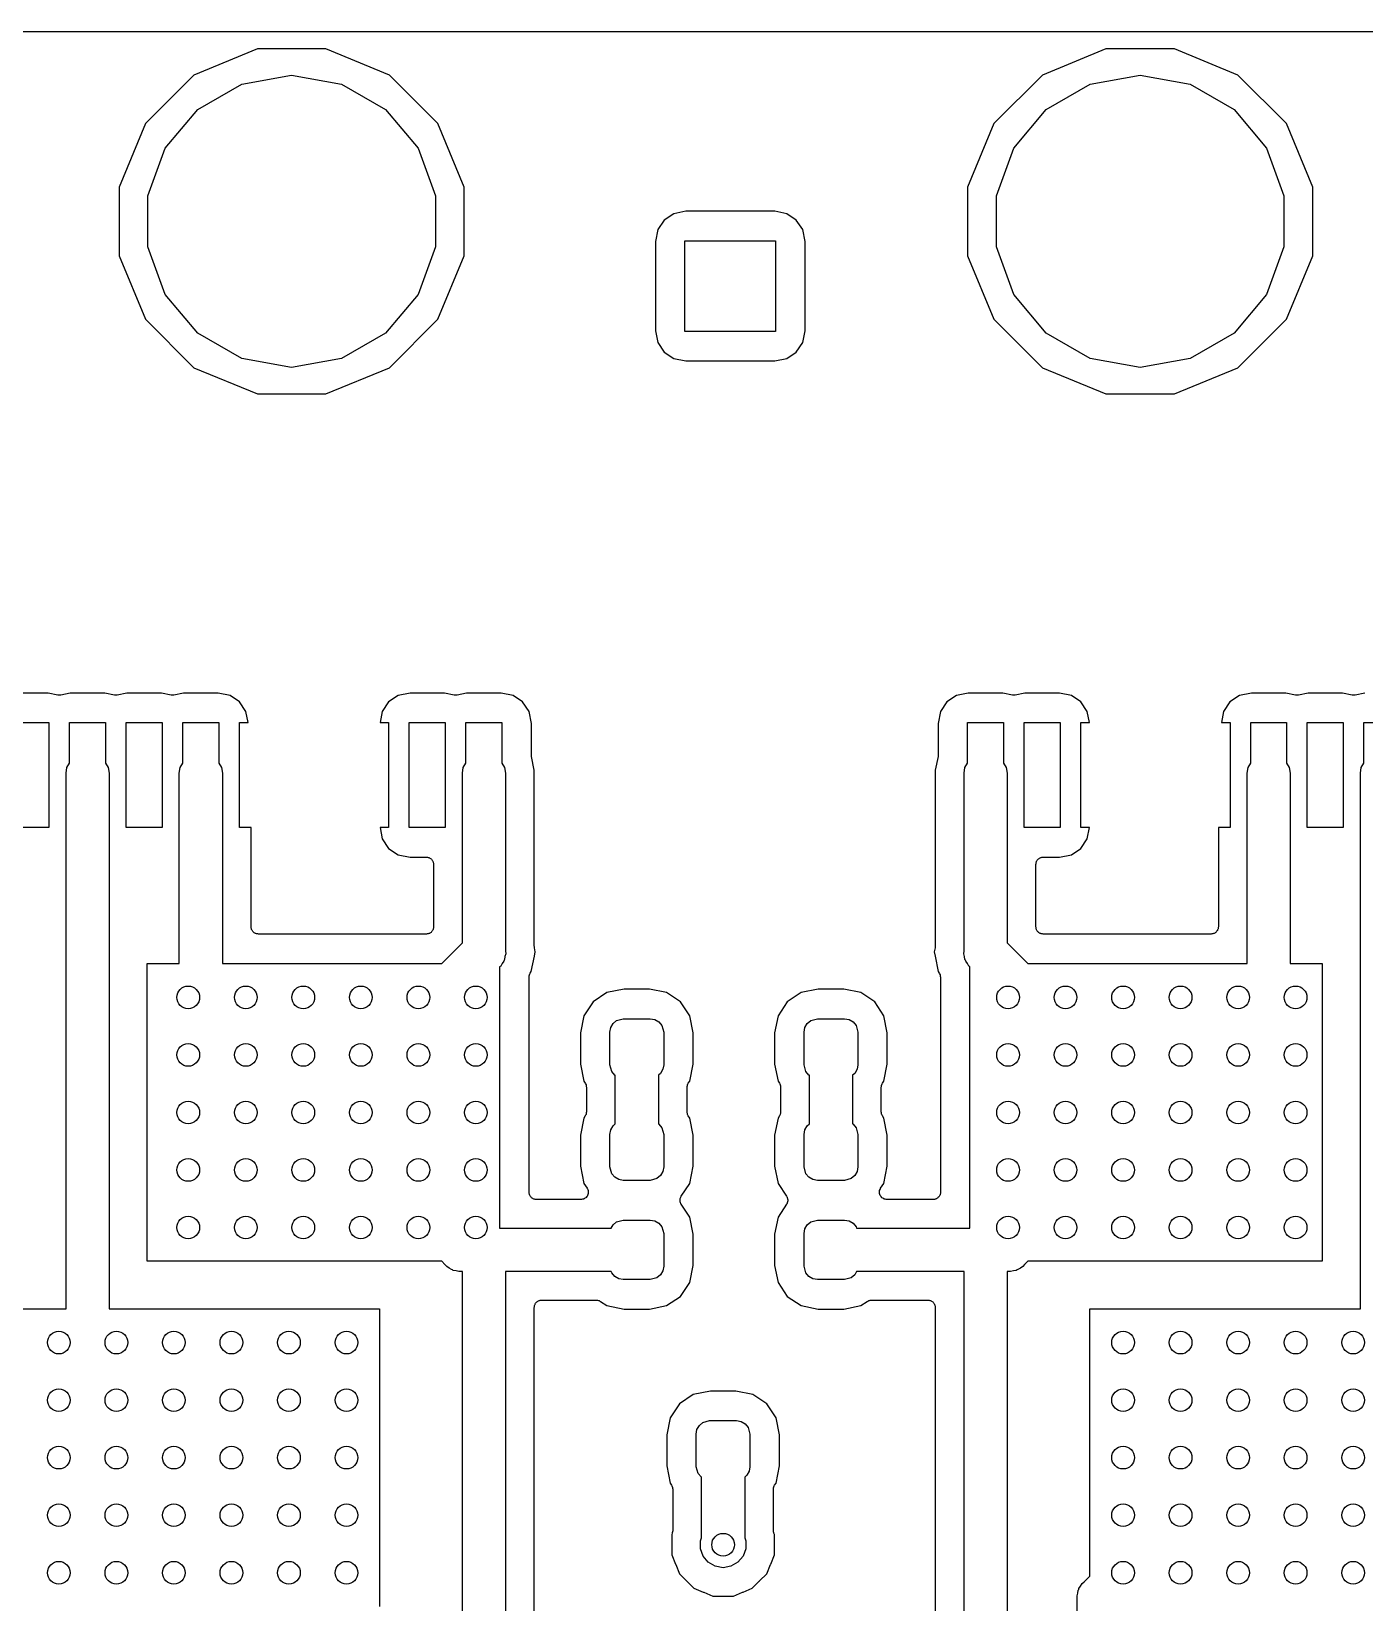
# Model space of a CAD drawing. Extents: x 40 to 164, y -163 to -60.
# Drawn here: x 127.74 to 151.28, y -87.26 to -59.51 of the extents above; entities that cross this region are included whole.
import ezdxf

# ---------------------------------------------------------------- set-up
doc = ezdxf.new("R2010")
doc.units = 0
doc.header["$MEASUREMENT"] = 0
doc.layers.add('BLACK', color=7, linetype='CONTINUOUS')

msp = doc.modelspace()

# ---------------------------------------------------------------- linework, layer by layer
at = {"layer": 'BLACK', "linetype": 'CONTINUOUS'}
for p, q in [((41.4283, -59.511), (161.747, -59.511)), ((131.728, -59.817), (130.607, -60.281)), ((132.94, -59.817), (131.728, -59.817)), ((134.061, -60.281), (132.94, -59.817)), ((146.714, -59.817), (145.593, -60.281)), ((147.926, -59.817), (146.714, -59.817)), ((149.047, -60.281), (147.926, -59.817)), ((130.607, -60.281), (129.75, -61.1384)), ((130.676, -60.8892), (131.452, -60.4414)), ((131.452, -60.4414), (132.334, -60.2858)), ((132.334, -60.2858), (133.216, -60.4414)), ((133.216, -60.4414), (133.992, -60.8892)), ((134.918, -61.1384), (134.061, -60.281)), ((145.593, -60.281), (144.736, -61.1384)), ((145.662, -60.8892), (146.438, -60.4414)), ((146.438, -60.4414), (147.32, -60.2858)), ((147.32, -60.2858), (148.202, -60.4414)), ((148.202, -60.4414), (148.978, -60.8892)), ((149.904, -61.1384), (149.047, -60.281)), ((130.1, -61.5754), (130.676, -60.8892)), ((133.992, -60.8892), (134.568, -61.5754)), ((145.086, -61.5754), (145.662, -60.8892)), ((148.978, -60.8892), (149.554, -61.5754)), ((129.75, -61.1384), (129.286, -62.2587)), ((135.382, -62.2587), (134.918, -61.1384)), ((144.736, -61.1384), (144.272, -62.2587)), ((150.368, -62.2587), (149.904, -61.1384)), ((129.794, -62.4171), (130.1, -61.5754)), ((134.568, -61.5754), (134.874, -62.4171)), ((144.78, -62.4171), (145.086, -61.5754)), ((149.554, -61.5754), (149.86, -62.4171)), ((129.286, -62.2587), (129.286, -63.4713)), ((129.794, -63.3129), (129.794, -62.4171)), ((134.874, -62.4171), (134.874, -63.3129)), ((135.382, -63.4713), (135.382, -62.2587)), ((144.272, -62.2587), (144.272, -63.4713)), ((144.78, -63.3129), (144.78, -62.4171)), ((149.86, -62.4171), (149.86, -63.3129)), ((150.368, -63.4713), (150.368, -62.2587)), ((139.294, -62.6876), (139.083, -62.7295)), ((140.868, -62.6876), (139.294, -62.6876)), ((141.079, -62.7295), (140.868, -62.6876)), ((138.915, -62.8418), (138.802, -63.0098)), ((139.083, -62.7295), (138.915, -62.8418)), ((141.247, -62.8418), (141.079, -62.7295)), ((141.36, -63.0098), (141.247, -62.8418)), ((138.802, -63.0098), (138.761, -63.2205)), ((138.761, -63.2205), (138.761, -64.7955)), ((139.281, -64.808), (139.281, -63.208)), ((139.281, -63.208), (140.881, -63.208)), ((140.881, -63.208), (140.881, -64.808)), ((141.401, -63.2205), (141.36, -63.0098)), ((141.401, -64.7955), (141.401, -63.2205)), ((129.286, -63.4713), (129.75, -64.5916)), ((130.1, -64.1546), (129.794, -63.3129)), ((134.874, -63.3129), (134.568, -64.1546)), ((134.918, -64.5916), (135.382, -63.4713)), ((144.272, -63.4713), (144.736, -64.5916)), ((145.086, -64.1546), (144.78, -63.3129)), ((149.86, -63.3129), (149.554, -64.1546)), ((149.904, -64.5916), (150.368, -63.4713)), ((130.676, -64.8408), (130.1, -64.1546)), ((134.568, -64.1546), (133.992, -64.8408)), ((145.662, -64.8408), (145.086, -64.1546)), ((149.554, -64.1546), (148.978, -64.8408)), ((129.75, -64.5916), (130.607, -65.449)), ((134.061, -65.449), (134.918, -64.5916)), ((144.736, -64.5916), (145.593, -65.449)), ((149.047, -65.449), (149.904, -64.5916)), ((131.452, -65.2886), (130.676, -64.8408)), ((133.992, -64.8408), (133.216, -65.2886)), ((138.761, -64.7955), (138.802, -65.0062)), ((140.881, -64.808), (139.281, -64.808)), ((141.36, -65.0062), (141.401, -64.7955)), ((146.438, -65.2886), (145.662, -64.8408)), ((148.978, -64.8408), (148.202, -65.2886)), ((138.802, -65.0062), (138.915, -65.1742)), ((138.915, -65.1742), (139.083, -65.2865)), ((141.079, -65.2865), (141.247, -65.1742)), ((141.247, -65.1742), (141.36, -65.0062)), ((130.607, -65.449), (131.728, -65.913)), ((132.334, -65.4442), (131.452, -65.2886)), ((133.216, -65.2886), (132.334, -65.4442)), ((132.94, -65.913), (134.061, -65.449)), ((139.083, -65.2865), (139.294, -65.3284)), ((139.294, -65.3284), (140.868, -65.3284)), ((140.868, -65.3284), (141.079, -65.2865)), ((145.593, -65.449), (146.714, -65.913)), ((147.32, -65.4442), (146.438, -65.2886)), ((148.202, -65.2886), (147.32, -65.4442)), ((147.926, -65.913), (149.047, -65.449)), ((131.728, -65.913), (132.94, -65.913)), ((146.714, -65.913), (147.926, -65.913)), ((128.035, -71.1965), (127.425, -71.1965)), ((128.205, -71.2303), (128.035, -71.1965)), ((128.208, -71.2304), (128.205, -71.2303)), ((128.211, -71.2313), (128.208, -71.2304)), ((128.23, -71.2309), (128.211, -71.2313)), ((128.249, -71.2313), (128.23, -71.2309)), ((128.252, -71.2304), (128.249, -71.2313)), ((128.255, -71.2303), (128.252, -71.2304)), ((128.425, -71.1965), (128.255, -71.2303)), ((129.035, -71.1965), (128.425, -71.1965)), ((129.205, -71.2303), (129.035, -71.1965)), ((129.208, -71.2304), (129.205, -71.2303)), ((129.211, -71.2313), (129.208, -71.2304)), ((129.23, -71.2309), (129.211, -71.2313)), ((129.249, -71.2313), (129.23, -71.2309)), ((129.252, -71.2304), (129.249, -71.2313)), ((129.255, -71.2303), (129.252, -71.2304)), ((129.425, -71.1965), (129.255, -71.2303)), ((130.035, -71.1965), (129.425, -71.1965)), ((130.205, -71.2303), (130.035, -71.1965)), ((130.208, -71.2304), (130.205, -71.2303)), ((130.211, -71.2313), (130.208, -71.2304)), ((130.23, -71.2309), (130.211, -71.2313)), ((130.249, -71.2313), (130.23, -71.2309)), ((130.252, -71.2304), (130.249, -71.2313)), ((130.255, -71.2303), (130.252, -71.2304)), ((130.425, -71.1965), (130.255, -71.2303)), ((131.035, -71.1965), (130.425, -71.1965)), ((131.246, -71.2384), (131.035, -71.1965)), ((131.414, -71.3507), (131.246, -71.2384)), ((134.214, -71.2384), (134.046, -71.3507)), ((134.425, -71.1965), (134.214, -71.2384)), ((135.035, -71.1965), (134.425, -71.1965)), ((135.205, -71.2303), (135.035, -71.1965)), ((135.208, -71.2304), (135.205, -71.2303)), ((135.211, -71.2313), (135.208, -71.2304)), ((135.23, -71.2309), (135.211, -71.2313)), ((135.249, -71.2313), (135.23, -71.2309)), ((135.252, -71.2304), (135.249, -71.2313)), ((135.255, -71.2303), (135.252, -71.2304)), ((135.425, -71.1965), (135.255, -71.2303)), ((136.035, -71.1965), (135.425, -71.1965)), ((136.246, -71.2384), (136.035, -71.1965)), ((136.414, -71.3507), (136.246, -71.2384)), ((144.074, -71.2384), (143.906, -71.3507)), ((144.285, -71.1965), (144.074, -71.2384)), ((144.895, -71.1965), (144.285, -71.1965)), ((145.065, -71.2303), (144.895, -71.1965)), ((145.068, -71.2304), (145.065, -71.2303)), ((145.071, -71.2313), (145.068, -71.2304)), ((145.09, -71.2309), (145.071, -71.2313)), ((145.109, -71.2313), (145.09, -71.2309)), ((145.112, -71.2304), (145.109, -71.2313)), ((145.115, -71.2303), (145.112, -71.2304)), ((145.285, -71.1965), (145.115, -71.2303)), ((145.895, -71.1965), (145.285, -71.1965)), ((146.106, -71.2384), (145.895, -71.1965)), ((146.274, -71.3507), (146.106, -71.2384)), ((149.074, -71.2384), (148.906, -71.3507)), ((149.285, -71.1965), (149.074, -71.2384)), ((149.895, -71.1965), (149.285, -71.1965)), ((150.065, -71.2303), (149.895, -71.1965)), ((150.068, -71.2304), (150.065, -71.2303)), ((150.071, -71.2313), (150.068, -71.2304)), ((150.09, -71.2309), (150.071, -71.2313)), ((150.109, -71.2313), (150.09, -71.2309)), ((150.112, -71.2304), (150.109, -71.2313)), ((150.115, -71.2303), (150.112, -71.2304)), ((150.285, -71.1965), (150.115, -71.2303)), ((150.895, -71.1965), (150.285, -71.1965)), ((151.065, -71.2303), (150.895, -71.1965)), ((151.068, -71.2304), (151.065, -71.2303)), ((151.071, -71.2313), (151.068, -71.2304)), ((151.09, -71.2309), (151.071, -71.2313)), ((151.109, -71.2313), (151.09, -71.2309)), ((151.112, -71.2304), (151.109, -71.2313)), ((151.115, -71.2303), (151.112, -71.2304)), ((151.285, -71.1965), (151.115, -71.2303)), ((131.526, -71.5187), (131.414, -71.3507)), ((131.565, -71.7169), (131.526, -71.5187)), ((133.934, -71.5187), (133.895, -71.7169)), ((134.046, -71.3507), (133.934, -71.5187)), ((136.526, -71.5187), (136.414, -71.3507)), ((136.568, -71.7294), (136.526, -71.5187)), ((143.794, -71.5187), (143.752, -71.7294)), ((143.906, -71.3507), (143.794, -71.5187)), ((146.386, -71.5187), (146.274, -71.3507)), ((146.425, -71.7169), (146.386, -71.5187)), ((148.794, -71.5187), (148.755, -71.7169)), ((148.906, -71.3507), (148.794, -71.5187)), ((127.412, -71.7169), (128.047, -71.7169)), ((128.047, -71.7169), (128.047, -73.5711)), ((128.412, -72.4319), (128.412, -71.7169)), ((128.412, -71.7169), (129.047, -71.7169)), ((129.047, -71.7169), (129.047, -72.4319)), ((129.412, -73.5711), (129.412, -71.7169)), ((129.412, -71.7169), (130.047, -71.7169)), ((130.047, -71.7169), (130.047, -73.5711)), ((130.412, -72.4319), (130.412, -71.7169)), ((130.412, -71.7169), (131.047, -71.7169)), ((131.047, -71.7169), (131.047, -72.4319)), ((131.412, -73.5711), (131.412, -71.7169)), ((131.412, -71.7169), (131.565, -71.7169)), ((133.895, -71.7169), (134.047, -71.7169)), ((134.047, -71.7169), (134.047, -73.5711)), ((134.412, -73.5711), (134.412, -71.7169)), ((134.412, -71.7169), (135.047, -71.7169)), ((135.047, -71.7169), (135.047, -73.5711)), ((135.412, -72.4319), (135.412, -71.7169)), ((135.412, -71.7169), (136.047, -71.7169)), ((136.047, -71.7169), (136.047, -72.4319)), ((136.568, -72.2872), (136.568, -71.7294)), ((143.752, -71.7294), (143.752, -72.2872)), ((144.272, -72.4319), (144.272, -71.7169)), ((144.272, -71.7169), (144.907, -71.7169)), ((144.907, -71.7169), (144.907, -72.4319)), ((145.272, -73.5711), (145.272, -71.7169)), ((145.272, -71.7169), (145.907, -71.7169)), ((145.907, -71.7169), (145.907, -73.5711)), ((146.272, -73.5711), (146.272, -71.7169)), ((146.272, -71.7169), (146.425, -71.7169)), ((148.755, -71.7169), (148.907, -71.7169)), ((148.907, -71.7169), (148.907, -73.5711)), ((149.272, -72.4319), (149.272, -71.7169)), ((149.272, -71.7169), (149.907, -71.7169)), ((149.907, -71.7169), (149.907, -72.4319)), ((150.272, -73.5711), (150.272, -71.7169)), ((150.272, -71.7169), (150.907, -71.7169)), ((150.907, -71.7169), (150.907, -73.5711)), ((151.272, -72.4319), (151.272, -71.7169)), ((151.272, -71.7169), (151.907, -71.7169)), ((136.57, -72.2995), (136.568, -72.2872)), ((136.57, -72.312), (136.57, -72.2995)), ((136.619, -72.5564), (136.57, -72.312)), ((143.75, -72.312), (143.701, -72.5564)), ((143.752, -72.2872), (143.75, -72.2995)), ((143.75, -72.2995), (143.75, -72.312)), ((128.349, -72.6107), (128.366, -72.5117)), ((128.349, -82.0674), (128.349, -72.6107)), ((128.366, -72.5117), (128.412, -72.4319)), ((129.047, -72.4319), (129.094, -72.5117)), ((129.094, -72.5117), (129.111, -72.6107)), ((129.111, -72.6107), (129.111, -82.0674)), ((130.349, -72.6107), (130.366, -72.5117)), ((130.349, -75.9714), (130.349, -72.6107)), ((130.366, -72.5117), (130.412, -72.4319)), ((131.047, -72.4319), (131.094, -72.5117)), ((131.094, -72.5117), (131.111, -72.6107)), ((131.111, -72.6107), (131.111, -75.9714)), ((135.349, -72.6107), (135.366, -72.5117)), ((135.349, -75.6081), (135.349, -72.6107)), ((135.366, -72.5117), (135.412, -72.4319)), ((136.047, -72.4319), (136.094, -72.5117)), ((136.094, -72.5117), (136.111, -72.6107)), ((136.111, -72.6107), (136.111, -75.7493)), ((136.619, -75.6658), (136.619, -72.5564)), ((143.701, -72.5564), (143.701, -75.6658)), ((144.209, -72.6107), (144.226, -72.5117)), ((144.209, -75.7493), (144.209, -72.6107)), ((144.226, -72.5117), (144.272, -72.4319)), ((144.907, -72.4319), (144.954, -72.5117)), ((144.954, -72.5117), (144.971, -72.6107)), ((144.971, -72.6107), (144.971, -75.6081)), ((149.209, -72.6107), (149.226, -72.5117)), ((149.209, -75.9714), (149.209, -72.6107)), ((149.226, -72.5117), (149.272, -72.4319)), ((149.907, -72.4319), (149.954, -72.5117)), ((149.954, -72.5117), (149.971, -72.6107)), ((149.971, -72.6107), (149.971, -75.9714)), ((151.209, -72.6107), (151.226, -72.5117)), ((151.209, -82.0674), (151.209, -72.6107)), ((151.226, -72.5117), (151.272, -72.4319)), ((128.047, -73.5711), (127.412, -73.5711)), ((130.047, -73.5711), (129.412, -73.5711)), ((131.619, -73.5711), (131.412, -73.5711)), ((131.619, -75.324), (131.619, -73.5711)), ((134.047, -73.5711), (133.895, -73.5711)), ((133.895, -73.5711), (133.934, -73.7693)), ((133.934, -73.7693), (134.046, -73.9373)), ((135.047, -73.5711), (134.412, -73.5711)), ((145.907, -73.5711), (145.272, -73.5711)), ((146.425, -73.5711), (146.272, -73.5711)), ((146.274, -73.9373), (146.386, -73.7693)), ((146.386, -73.7693), (146.425, -73.5711)), ((148.907, -73.5711), (148.701, -73.5711)), ((148.701, -73.5711), (148.701, -75.324)), ((150.907, -73.5711), (150.272, -73.5711)), ((134.046, -73.9373), (134.214, -74.0496)), ((134.214, -74.0496), (134.425, -74.0915)), ((145.895, -74.0915), (146.106, -74.0496)), ((146.106, -74.0496), (146.274, -73.9373)), ((134.425, -74.0915), (134.714, -74.0915)), ((134.714, -74.0915), (134.725, -74.0935)), ((134.725, -74.0935), (134.736, -74.0935)), ((134.736, -74.0935), (134.746, -74.0973)), ((134.746, -74.0973), (134.757, -74.0992)), ((134.757, -74.0992), (134.767, -74.1048)), ((134.767, -74.1048), (134.777, -74.1086)), ((134.777, -74.1086), (134.786, -74.1157)), ((134.786, -74.1157), (134.796, -74.1213)), ((134.796, -74.1213), (134.803, -74.1298)), ((134.803, -74.1298), (134.811, -74.1369)), ((134.811, -74.1369), (134.817, -74.1465)), ((134.817, -74.1465), (134.824, -74.155)), ((134.824, -74.155), (134.828, -74.1655)), ((134.828, -74.1655), (134.833, -74.1751)), ((134.833, -74.1751), (134.835, -74.186)), ((134.835, -74.186), (134.839, -74.1965)), ((134.839, -74.1965), (134.839, -74.2076)), ((134.839, -74.2076), (134.841, -74.2185)), ((134.841, -74.2185), (134.841, -75.324)), ((145.479, -74.2185), (145.481, -74.2076)), ((145.479, -75.324), (145.479, -74.2185)), ((145.481, -74.1965), (145.485, -74.186)), ((145.481, -74.2076), (145.481, -74.1965)), ((145.485, -74.186), (145.487, -74.1751)), ((145.487, -74.1751), (145.492, -74.1655)), ((145.492, -74.1655), (145.496, -74.155)), ((145.496, -74.155), (145.503, -74.1465)), ((145.503, -74.1465), (145.509, -74.1369)), ((145.509, -74.1369), (145.517, -74.1298)), ((145.517, -74.1298), (145.524, -74.1213)), ((145.524, -74.1213), (145.534, -74.1157)), ((145.534, -74.1157), (145.542, -74.1086)), ((145.542, -74.1086), (145.553, -74.1048)), ((145.553, -74.1048), (145.563, -74.0992)), ((145.563, -74.0992), (145.574, -74.0973)), ((145.574, -74.0973), (145.584, -74.0935)), ((145.584, -74.0935), (145.595, -74.0935)), ((145.595, -74.0935), (145.606, -74.0915)), ((145.606, -74.0915), (145.895, -74.0915)), ((131.621, -75.3349), (131.619, -75.324)), ((131.621, -75.346), (131.621, -75.3349)), ((131.625, -75.3565), (131.621, -75.346)), ((131.627, -75.3674), (131.625, -75.3565)), ((131.632, -75.377), (131.627, -75.3674)), ((131.636, -75.3875), (131.632, -75.377)), ((131.643, -75.396), (131.636, -75.3875)), ((131.649, -75.4056), (131.643, -75.396)), ((131.657, -75.4127), (131.649, -75.4056)), ((131.664, -75.4212), (131.657, -75.4127)), ((131.674, -75.4268), (131.664, -75.4212)), ((131.683, -75.4339), (131.674, -75.4268)), ((131.693, -75.4377), (131.683, -75.4339)), ((131.703, -75.4433), (131.693, -75.4377)), ((131.714, -75.4452), (131.703, -75.4433)), ((131.724, -75.449), (131.714, -75.4452)), ((131.735, -75.449), (131.724, -75.449)), ((131.746, -75.451), (131.735, -75.449)), ((134.714, -75.451), (131.746, -75.451)), ((134.725, -75.449), (134.714, -75.451)), ((134.736, -75.449), (134.725, -75.449)), ((134.746, -75.4452), (134.736, -75.449)), ((134.757, -75.4433), (134.746, -75.4452)), ((134.767, -75.4377), (134.757, -75.4433)), ((134.777, -75.4339), (134.767, -75.4377)), ((134.786, -75.4268), (134.777, -75.4339)), ((134.796, -75.4212), (134.786, -75.4268)), ((134.803, -75.4127), (134.796, -75.4212)), ((134.811, -75.4056), (134.803, -75.4127)), ((134.817, -75.396), (134.811, -75.4056)), ((134.824, -75.3875), (134.817, -75.396)), ((134.828, -75.377), (134.824, -75.3875)), ((134.833, -75.3674), (134.828, -75.377)), ((134.835, -75.3565), (134.833, -75.3674)), ((134.839, -75.346), (134.835, -75.3565)), ((134.841, -75.324), (134.839, -75.3349)), ((134.839, -75.3349), (134.839, -75.346)), ((145.481, -75.3349), (145.479, -75.324)), ((145.481, -75.346), (145.481, -75.3349)), ((145.485, -75.3565), (145.481, -75.346)), ((145.487, -75.3674), (145.485, -75.3565)), ((145.492, -75.377), (145.487, -75.3674)), ((145.496, -75.3875), (145.492, -75.377)), ((145.503, -75.396), (145.496, -75.3875)), ((145.509, -75.4056), (145.503, -75.396)), ((145.517, -75.4127), (145.509, -75.4056)), ((145.524, -75.4212), (145.517, -75.4127)), ((145.534, -75.4268), (145.524, -75.4212)), ((145.542, -75.4339), (145.534, -75.4268)), ((145.553, -75.4377), (145.542, -75.4339)), ((145.563, -75.4433), (145.553, -75.4377)), ((145.574, -75.4452), (145.563, -75.4433)), ((145.584, -75.449), (145.574, -75.4452)), ((145.595, -75.449), (145.584, -75.449)), ((145.606, -75.451), (145.595, -75.449)), ((148.574, -75.451), (145.606, -75.451)), ((148.585, -75.449), (148.574, -75.451)), ((148.596, -75.449), (148.585, -75.449)), ((148.606, -75.4452), (148.596, -75.449)), ((148.617, -75.4433), (148.606, -75.4452)), ((148.627, -75.4377), (148.617, -75.4433)), ((148.637, -75.4339), (148.627, -75.4377)), ((148.646, -75.4268), (148.637, -75.4339)), ((148.656, -75.4212), (148.646, -75.4268)), ((148.663, -75.4127), (148.656, -75.4212)), ((148.671, -75.4056), (148.663, -75.4127)), ((148.677, -75.396), (148.671, -75.4056)), ((148.684, -75.3875), (148.677, -75.396)), ((148.688, -75.377), (148.684, -75.3875)), ((148.693, -75.3674), (148.688, -75.377)), ((148.695, -75.3565), (148.693, -75.3674)), ((148.699, -75.346), (148.695, -75.3565)), ((148.701, -75.324), (148.699, -75.3349)), ((148.699, -75.3349), (148.699, -75.346)), ((134.986, -75.9714), (135.349, -75.6081)), ((136.621, -75.6781), (136.619, -75.6658)), ((136.621, -75.6906), (136.621, -75.6781)), ((136.636, -75.7659), (136.621, -75.6906)), ((143.699, -75.6906), (143.684, -75.7659)), ((143.701, -75.6658), (143.699, -75.6781)), ((143.699, -75.6781), (143.699, -75.6906)), ((144.971, -75.6081), (145.334, -75.9714)), ((129.784, -81.2292), (129.784, -75.9714)), ((129.784, -75.9714), (130.349, -75.9714)), ((131.111, -75.9714), (134.986, -75.9714)), ((136.026, -76.0146), (136.007, -76.0307)), ((136.052, -75.9708), (136.026, -76.0146)), ((136.081, -75.9294), (136.052, -75.9708)), ((136.085, -75.913), (136.081, -75.9294)), ((136.094, -75.8982), (136.085, -75.913)), ((136.102, -75.8484), (136.094, -75.8982)), ((136.115, -75.7996), (136.102, -75.8484)), ((136.111, -75.7493), (136.115, -75.7996)), ((136.567, -76.1128), (136.621, -75.8412)), ((136.621, -75.8412), (136.636, -75.7659)), ((136.621, -75.8412), (136.621, -75.8412)), ((143.684, -75.7659), (143.699, -75.8412)), ((143.699, -75.8412), (143.699, -75.8412)), ((143.699, -75.8412), (143.753, -76.1128)), ((144.205, -75.7996), (144.209, -75.7493)), ((144.218, -75.8484), (144.205, -75.7996)), ((144.226, -75.8982), (144.218, -75.8484)), ((144.235, -75.913), (144.226, -75.8982)), ((144.239, -75.9294), (144.235, -75.913)), ((144.268, -75.9708), (144.239, -75.9294)), ((144.294, -76.0146), (144.268, -75.9708)), ((144.313, -76.0307), (144.294, -76.0146)), ((145.334, -75.9714), (149.209, -75.9714)), ((149.971, -75.9714), (150.536, -75.9714)), ((150.536, -75.9714), (150.536, -81.2292)), ((136.007, -76.0307), (136.007, -80.645)), ((136.528, -76.211), (136.53, -76.196)), ((136.528, -80.01), (136.528, -76.211)), ((136.53, -76.196), (136.531, -76.1808)), ((136.531, -76.1808), (136.534, -76.1744)), ((136.534, -76.1744), (136.535, -76.1675)), ((136.535, -76.1675), (136.543, -76.1544)), ((136.543, -76.1544), (136.549, -76.1404)), ((136.549, -76.1404), (136.567, -76.1128)), ((143.753, -76.1128), (143.771, -76.1404)), ((143.771, -76.1404), (143.777, -76.1544)), ((143.777, -76.1544), (143.785, -76.1675)), ((143.785, -76.1675), (143.786, -76.1744)), ((143.786, -76.1744), (143.789, -76.1808)), ((143.789, -76.1808), (143.79, -76.196)), ((143.79, -76.196), (143.792, -76.211)), ((143.792, -76.211), (143.792, -80.01)), ((144.313, -80.645), (144.313, -76.0307)), ((137.903, -76.4846), (137.658, -76.6483)), ((138.205, -76.4246), (137.903, -76.4846)), ((138.655, -76.4246), (138.205, -76.4246)), ((138.957, -76.4846), (138.655, -76.4246)), ((139.202, -76.6483), (138.957, -76.4846)), ((141.332, -76.4846), (141.087, -76.6483)), ((141.634, -76.4246), (141.332, -76.4846)), ((142.084, -76.4246), (141.634, -76.4246)), ((142.386, -76.4846), (142.084, -76.4246)), ((142.631, -76.6483), (142.386, -76.4846)), ((137.658, -76.6483), (137.495, -76.8934)), ((139.365, -76.8934), (139.202, -76.6483)), ((141.087, -76.6483), (140.924, -76.8934)), ((142.794, -76.8934), (142.631, -76.6483)), ((137.495, -76.8934), (137.435, -77.195)), ((137.955, -77.1825), (137.969, -77.1013)), ((137.969, -77.1013), (138.011, -77.0298)), ((138.011, -77.0298), (138.074, -76.9768)), ((138.074, -76.9768), (138.192, -76.945)), ((138.192, -76.945), (138.667, -76.945)), ((138.667, -76.945), (138.749, -76.9593)), ((138.749, -76.9593), (138.82, -77.0006)), ((138.82, -77.0006), (138.873, -77.0637)), ((138.873, -77.0637), (138.905, -77.1825)), ((139.425, -77.195), (139.365, -76.8934)), ((140.924, -76.8934), (140.864, -77.195)), ((141.384, -77.1825), (141.398, -77.1013)), ((141.398, -77.1013), (141.44, -77.0298)), ((141.44, -77.0298), (141.503, -76.9768)), ((141.503, -76.9768), (141.621, -76.945)), ((141.621, -76.945), (142.096, -76.945)), ((142.096, -76.945), (142.178, -76.9593)), ((142.178, -76.9593), (142.249, -77.0006)), ((142.249, -77.0006), (142.302, -77.0637)), ((142.302, -77.0637), (142.334, -77.1825)), ((142.854, -77.195), (142.794, -76.8934)), ((137.435, -77.195), (137.435, -77.745)), ((137.955, -77.7575), (137.955, -77.1825)), ((138.905, -77.1825), (138.905, -77.7575)), ((139.425, -77.745), (139.425, -77.195)), ((140.864, -77.195), (140.864, -77.745)), ((141.384, -77.7575), (141.384, -77.1825)), ((142.334, -77.1825), (142.334, -77.7575)), ((142.854, -77.745), (142.854, -77.195)), ((137.435, -77.745), (137.495, -78.0466)), ((137.987, -77.8762), (137.955, -77.7575)), ((138.04, -77.9394), (137.987, -77.8762)), ((138.049, -77.9447), (138.04, -77.9394)), ((138.049, -78.8036), (138.049, -77.9447)), ((138.849, -77.9102), (138.811, -77.9424)), ((138.811, -77.9424), (138.811, -78.8013)), ((138.891, -77.8387), (138.849, -77.9102)), ((138.905, -77.7575), (138.891, -77.8387)), ((139.365, -78.0466), (139.425, -77.745)), ((140.864, -77.745), (140.924, -78.0466)), ((141.416, -77.8762), (141.384, -77.7575)), ((141.469, -77.9394), (141.416, -77.8762)), ((141.478, -77.9447), (141.469, -77.9394)), ((141.478, -78.8036), (141.478, -77.9447)), ((142.278, -77.9102), (142.24, -77.9424)), ((142.24, -77.9424), (142.24, -78.8013)), ((142.32, -77.8387), (142.278, -77.9102)), ((142.334, -77.7575), (142.32, -77.8387)), ((142.794, -78.0466), (142.854, -77.745)), ((137.495, -78.0466), (137.52, -78.0841)), ((137.52, -78.0841), (137.526, -78.098)), ((137.526, -78.098), (137.533, -78.1112)), ((137.533, -78.1112), (137.535, -78.1181)), ((137.535, -78.1181), (137.537, -78.1245)), ((137.537, -78.1245), (137.538, -78.1396)), ((137.538, -78.1396), (137.541, -78.1546)), ((137.541, -78.1546), (137.541, -78.5914)), ((139.319, -78.1546), (139.322, -78.1396)), ((139.319, -78.5914), (139.319, -78.1546)), ((139.322, -78.1396), (139.323, -78.1244)), ((139.323, -78.1244), (139.325, -78.1181)), ((139.325, -78.1181), (139.327, -78.1112)), ((139.327, -78.1112), (139.334, -78.098)), ((139.334, -78.098), (139.34, -78.0841)), ((139.34, -78.0841), (139.365, -78.0466)), ((140.924, -78.0466), (140.949, -78.0841)), ((140.949, -78.0841), (140.955, -78.098)), ((140.955, -78.098), (140.962, -78.1112)), ((140.962, -78.1112), (140.964, -78.1181)), ((140.964, -78.1181), (140.966, -78.1245)), ((140.966, -78.1245), (140.967, -78.1396)), ((140.967, -78.1396), (140.97, -78.1546)), ((140.97, -78.1546), (140.97, -78.5914)), ((142.748, -78.1546), (142.751, -78.1396)), ((142.748, -78.5914), (142.748, -78.1546)), ((142.751, -78.1396), (142.752, -78.1244)), ((142.752, -78.1244), (142.754, -78.1181)), ((142.754, -78.1181), (142.756, -78.1112)), ((142.756, -78.1112), (142.763, -78.098)), ((142.763, -78.098), (142.769, -78.0841)), ((142.769, -78.0841), (142.794, -78.0466)), ((137.495, -78.6994), (137.435, -79.001)), ((137.52, -78.6619), (137.495, -78.6994)), ((137.526, -78.648), (137.52, -78.6619)), ((137.533, -78.6348), (137.526, -78.648)), ((137.535, -78.6279), (137.533, -78.6348)), ((137.537, -78.6215), (137.535, -78.6279)), ((137.538, -78.6064), (137.537, -78.6215)), ((137.541, -78.5914), (137.538, -78.6064)), ((139.322, -78.6064), (139.319, -78.5914)), ((139.323, -78.6215), (139.322, -78.6064)), ((139.325, -78.6279), (139.323, -78.6215)), ((139.327, -78.6348), (139.325, -78.6279)), ((139.334, -78.648), (139.327, -78.6348)), ((139.34, -78.6619), (139.334, -78.648)), ((139.365, -78.6994), (139.34, -78.6619)), ((139.425, -79.001), (139.365, -78.6994)), ((140.924, -78.6994), (140.864, -79.001)), ((140.949, -78.6619), (140.924, -78.6994)), ((140.955, -78.648), (140.949, -78.6619)), ((140.962, -78.6348), (140.955, -78.648)), ((140.964, -78.6279), (140.962, -78.6348)), ((140.966, -78.6215), (140.964, -78.6279)), ((140.967, -78.6064), (140.966, -78.6215)), ((140.97, -78.5914), (140.967, -78.6064)), ((142.751, -78.6064), (142.748, -78.5914)), ((142.752, -78.6215), (142.751, -78.6064)), ((142.754, -78.6279), (142.752, -78.6215)), ((142.756, -78.6348), (142.754, -78.6279)), ((142.763, -78.648), (142.756, -78.6348)), ((142.769, -78.6619), (142.763, -78.648)), ((142.794, -78.6994), (142.769, -78.6619)), ((142.854, -79.001), (142.794, -78.6994)), ((137.435, -79.001), (137.435, -79.551)), ((137.955, -78.9885), (137.969, -78.9073)), ((137.955, -79.5635), (137.955, -78.9885)), ((137.969, -78.9073), (138.011, -78.8358)), ((138.011, -78.8358), (138.049, -78.8036)), ((138.811, -78.8013), (138.82, -78.8066)), ((138.82, -78.8066), (138.873, -78.8697)), ((138.873, -78.8697), (138.905, -78.9885)), ((138.905, -78.9885), (138.905, -79.5635)), ((139.425, -79.551), (139.425, -79.001)), ((140.864, -79.001), (140.864, -79.551)), ((141.384, -78.9885), (141.398, -78.9073)), ((141.384, -79.5635), (141.384, -78.9885)), ((141.398, -78.9073), (141.44, -78.8358)), ((141.44, -78.8358), (141.478, -78.8036)), ((142.24, -78.8013), (142.249, -78.8066)), ((142.249, -78.8066), (142.302, -78.8697)), ((142.302, -78.8697), (142.334, -78.9885)), ((142.334, -78.9885), (142.334, -79.5635)), ((142.854, -79.551), (142.854, -79.001)), ((137.435, -79.551), (137.495, -79.8526)), ((137.987, -79.6822), (137.955, -79.5635)), ((138.905, -79.5635), (138.891, -79.6447)), ((139.365, -79.8526), (139.425, -79.551)), ((140.864, -79.551), (140.924, -79.8526)), ((141.416, -79.6822), (141.384, -79.5635)), ((142.334, -79.5635), (142.32, -79.6447)), ((142.794, -79.8526), (142.854, -79.551)), ((137.495, -79.8526), (137.553, -79.9394)), ((138.04, -79.7454), (137.987, -79.6822)), ((138.111, -79.7867), (138.04, -79.7454)), ((138.192, -79.801), (138.111, -79.7867)), ((138.667, -79.801), (138.192, -79.801)), ((138.786, -79.7692), (138.667, -79.801)), ((138.849, -79.7162), (138.786, -79.7692)), ((138.891, -79.6447), (138.849, -79.7162)), ((139.213, -80.0804), (139.365, -79.8526)), ((140.924, -79.8526), (141.076, -80.0804)), ((141.469, -79.7454), (141.416, -79.6822)), ((141.54, -79.7867), (141.469, -79.7454)), ((141.621, -79.801), (141.54, -79.7867)), ((142.096, -79.801), (141.621, -79.801)), ((142.215, -79.7692), (142.096, -79.801)), ((142.278, -79.7162), (142.215, -79.7692)), ((142.32, -79.6447), (142.278, -79.7162)), ((142.736, -79.9394), (142.794, -79.8526)), ((136.529, -80.0209), (136.528, -80.01)), ((136.529, -80.0321), (136.529, -80.0209)), ((136.533, -80.0425), (136.529, -80.0321)), ((136.535, -80.0534), (136.533, -80.0425)), ((136.541, -80.0631), (136.535, -80.0534)), ((136.545, -80.0735), (136.541, -80.0631)), ((136.552, -80.082), (136.545, -80.0735)), ((136.557, -80.0916), (136.552, -80.082)), ((136.566, -80.0988), (136.557, -80.0916)), ((136.573, -80.1073), (136.566, -80.0988)), ((136.583, -80.1128), (136.573, -80.1073)), ((136.591, -80.12), (136.583, -80.1128)), ((136.601, -80.1238), (136.591, -80.12)), ((136.611, -80.1293), (136.601, -80.1238)), ((136.622, -80.1313), (136.611, -80.1293)), ((136.632, -80.1351), (136.622, -80.1313)), ((136.644, -80.1351), (136.632, -80.1351)), ((136.655, -80.137), (136.644, -80.1351)), ((137.447, -80.137), (136.655, -80.137)), ((137.451, -80.1363), (137.447, -80.137)), ((137.455, -80.1367), (137.451, -80.1363)), ((137.473, -80.1325), (137.455, -80.1367)), ((137.49, -80.1293), (137.473, -80.1325)), ((137.494, -80.1272), (137.49, -80.1293)), ((137.498, -80.1262), (137.494, -80.1272)), ((137.513, -80.1163), (137.498, -80.1262)), ((137.529, -80.1073), (137.513, -80.1163)), ((137.531, -80.1041), (137.529, -80.1073)), ((137.535, -80.1017), (137.531, -80.1041)), ((137.545, -80.0873), (137.535, -80.1017)), ((137.557, -80.0735), (137.545, -80.0873)), ((137.553, -79.9394), (137.554, -79.9433)), ((137.554, -79.9433), (137.557, -79.9465)), ((137.557, -79.9465), (137.563, -79.9634)), ((137.558, -80.0696), (137.557, -80.0735)), ((137.561, -80.0662), (137.558, -80.0696)), ((137.566, -80.0489), (137.561, -80.0662)), ((137.563, -79.9634), (137.57, -79.9798)), ((137.572, -80.0321), (137.566, -80.0489)), ((137.57, -79.9798), (137.571, -79.984)), ((137.571, -79.984), (137.572, -79.9879)), ((137.572, -79.9879), (137.572, -80.0059)), ((137.572, -80.0059), (137.573, -80.0238)), ((137.573, -80.0238), (137.572, -80.0279)), ((137.572, -80.0279), (137.572, -80.0321)), ((139.193, -80.1372), (139.195, -80.1292)), ((139.193, -80.151), (139.193, -80.1372)), ((139.193, -80.1648), (139.193, -80.151)), ((139.195, -80.1728), (139.193, -80.1648)), ((139.195, -80.1208), (139.201, -80.1081)), ((139.195, -80.1292), (139.195, -80.1208)), ((139.195, -80.1812), (139.195, -80.1728)), ((139.201, -80.1939), (139.195, -80.1812)), ((139.201, -80.1081), (139.205, -80.0948)), ((139.205, -80.0948), (139.21, -80.0881)), ((139.21, -80.0881), (139.213, -80.0804)), ((141.076, -80.0804), (141.079, -80.0881)), ((141.079, -80.0881), (141.084, -80.0948)), ((141.084, -80.0948), (141.088, -80.1081)), ((141.088, -80.1081), (141.094, -80.1208)), ((141.094, -80.1812), (141.088, -80.1939)), ((141.094, -80.1208), (141.094, -80.1292)), ((141.094, -80.1292), (141.096, -80.1372)), ((141.096, -80.1648), (141.094, -80.1728)), ((141.094, -80.1728), (141.094, -80.1812)), ((141.096, -80.1372), (141.096, -80.151)), ((141.096, -80.151), (141.096, -80.1648)), ((142.716, -80.0238), (142.717, -80.0059)), ((142.717, -80.0279), (142.716, -80.0238)), ((142.717, -79.9879), (142.718, -79.984)), ((142.717, -80.0059), (142.717, -79.9879)), ((142.717, -80.0321), (142.717, -80.0279)), ((142.723, -80.0489), (142.717, -80.0321)), ((142.718, -79.984), (142.719, -79.9798)), ((142.719, -79.9798), (142.726, -79.9634)), ((142.728, -80.0662), (142.723, -80.0489)), ((142.726, -79.9634), (142.732, -79.9465)), ((142.731, -80.0696), (142.728, -80.0662)), ((142.732, -80.0735), (142.731, -80.0696)), ((142.732, -79.9465), (142.735, -79.9433)), ((142.744, -80.0873), (142.732, -80.0735)), ((142.735, -79.9433), (142.736, -79.9394)), ((142.754, -80.1017), (142.744, -80.0873)), ((142.758, -80.1041), (142.754, -80.1017)), ((142.76, -80.1073), (142.758, -80.1041)), ((142.776, -80.1163), (142.76, -80.1073)), ((142.791, -80.1262), (142.776, -80.1163)), ((142.795, -80.1272), (142.791, -80.1262)), ((142.799, -80.1293), (142.795, -80.1272)), ((142.816, -80.1325), (142.799, -80.1293)), ((142.834, -80.1367), (142.816, -80.1325)), ((142.838, -80.1363), (142.834, -80.1367)), ((142.842, -80.137), (142.838, -80.1363)), ((143.665, -80.137), (142.842, -80.137)), ((143.676, -80.1351), (143.665, -80.137)), ((143.688, -80.1351), (143.676, -80.1351)), ((143.698, -80.1313), (143.688, -80.1351)), ((143.709, -80.1293), (143.698, -80.1313)), ((143.719, -80.1238), (143.709, -80.1293)), ((143.729, -80.12), (143.719, -80.1238)), ((143.737, -80.1128), (143.729, -80.12)), ((143.747, -80.1073), (143.737, -80.1128)), ((143.754, -80.0988), (143.747, -80.1073)), ((143.763, -80.0916), (143.754, -80.0988)), ((143.768, -80.082), (143.763, -80.0916)), ((143.775, -80.0735), (143.768, -80.082)), ((143.779, -80.0631), (143.775, -80.0735)), ((143.785, -80.0534), (143.779, -80.0631)), ((143.787, -80.0425), (143.785, -80.0534)), ((143.791, -80.0321), (143.787, -80.0425)), ((143.792, -80.01), (143.791, -80.0209)), ((143.791, -80.0209), (143.791, -80.0321)), ((139.205, -80.2072), (139.201, -80.1939)), ((139.21, -80.2139), (139.205, -80.2072)), ((139.213, -80.2216), (139.21, -80.2139)), ((139.365, -80.4494), (139.213, -80.2216)), ((139.425, -80.751), (139.365, -80.4494)), ((140.924, -80.4494), (140.864, -80.751)), ((141.076, -80.2216), (140.924, -80.4494)), ((141.079, -80.2139), (141.076, -80.2216)), ((141.084, -80.2072), (141.079, -80.2139)), ((141.088, -80.1939), (141.084, -80.2072)), ((136.007, -80.645), (137.976, -80.645)), ((137.976, -80.645), (138.011, -80.5858)), ((138.011, -80.5858), (138.074, -80.5328)), ((138.074, -80.5328), (138.192, -80.501)), ((138.192, -80.501), (138.667, -80.501)), ((138.667, -80.501), (138.749, -80.5153)), ((138.749, -80.5153), (138.82, -80.5566)), ((138.82, -80.5566), (138.873, -80.6197)), ((138.873, -80.6197), (138.905, -80.7385)), ((141.384, -80.7385), (141.398, -80.6573)), ((141.398, -80.6573), (141.44, -80.5858)), ((141.44, -80.5858), (141.503, -80.5328)), ((141.503, -80.5328), (141.621, -80.501)), ((141.621, -80.501), (142.096, -80.501)), ((142.096, -80.501), (142.178, -80.5153)), ((142.178, -80.5153), (142.249, -80.5566)), ((142.249, -80.5566), (142.302, -80.6197)), ((142.302, -80.6197), (142.309, -80.645)), ((142.309, -80.645), (144.313, -80.645)), ((138.905, -80.7385), (138.905, -81.3135)), ((139.425, -81.301), (139.425, -80.751)), ((140.864, -80.751), (140.864, -81.301)), ((141.384, -81.3135), (141.384, -80.7385)), ((134.986, -81.2292), (129.784, -81.2292)), ((135.04, -81.2836), (134.986, -81.2292)), ((135.073, -81.3224), (135.04, -81.2836)), ((145.28, -81.2836), (145.247, -81.3224)), ((145.334, -81.2292), (145.28, -81.2836)), ((150.536, -81.2292), (145.334, -81.2292)), ((135.116, -81.3476), (135.073, -81.3224)), ((135.158, -81.3766), (135.116, -81.3476)), ((135.174, -81.381), (135.158, -81.3766)), ((135.189, -81.3895), (135.174, -81.381)), ((135.239, -81.3983), (135.189, -81.3895)), ((135.288, -81.4114), (135.239, -81.3983)), ((135.338, -81.407), (135.288, -81.4114)), ((135.349, -81.407), (135.338, -81.407)), ((135.349, -88.9302), (135.349, -81.407)), ((137.98, -81.407), (136.111, -81.407)), ((136.111, -81.407), (136.111, -90.6859)), ((137.987, -81.4322), (137.98, -81.407)), ((138.04, -81.4954), (137.987, -81.4322)), ((138.111, -81.5367), (138.04, -81.4954)), ((138.192, -81.551), (138.111, -81.5367)), ((138.667, -81.551), (138.192, -81.551)), ((138.786, -81.5192), (138.667, -81.551)), ((138.849, -81.4662), (138.786, -81.5192)), ((138.891, -81.3947), (138.849, -81.4662)), ((138.905, -81.3135), (138.891, -81.3947)), ((139.365, -81.6026), (139.425, -81.301)), ((140.864, -81.301), (140.924, -81.6026)), ((141.416, -81.4322), (141.384, -81.3135)), ((141.469, -81.4954), (141.416, -81.4322)), ((141.54, -81.5367), (141.469, -81.4954)), ((141.621, -81.551), (141.54, -81.5367)), ((142.096, -81.551), (141.621, -81.551)), ((142.215, -81.5192), (142.096, -81.551)), ((142.278, -81.4662), (142.215, -81.5192)), ((142.313, -81.407), (142.278, -81.4662)), ((144.209, -81.407), (142.313, -81.407)), ((144.209, -88.9302), (144.209, -81.407)), ((144.982, -81.407), (144.971, -81.407)), ((144.971, -81.407), (144.971, -90.6859)), ((145.032, -81.4114), (144.982, -81.407)), ((145.081, -81.3983), (145.032, -81.4114)), ((145.131, -81.3895), (145.081, -81.3983)), ((145.146, -81.381), (145.131, -81.3895)), ((145.162, -81.3766), (145.146, -81.381)), ((145.204, -81.3476), (145.162, -81.3766)), ((145.247, -81.3224), (145.204, -81.3476)), ((139.202, -81.8477), (139.365, -81.6026)), ((140.924, -81.6026), (141.087, -81.8477)), ((123.574, -82.0674), (128.349, -82.0674)), ((129.111, -82.0674), (133.886, -82.0674)), ((133.886, -82.0674), (133.886, -87.3252)), ((136.619, -82.042), (136.621, -82.0311)), ((136.619, -90.7402), (136.619, -82.042)), ((136.621, -82.0199), (136.625, -82.0095)), ((136.621, -82.0311), (136.621, -82.0199)), ((136.625, -82.0095), (136.627, -81.9986)), ((136.627, -81.9986), (136.632, -81.9889)), ((136.632, -81.9889), (136.636, -81.9785)), ((136.636, -81.9785), (136.643, -81.97)), ((136.643, -81.97), (136.649, -81.9604)), ((136.649, -81.9604), (136.657, -81.9532)), ((136.657, -81.9532), (136.664, -81.9447)), ((136.664, -81.9447), (136.674, -81.9392)), ((136.674, -81.9392), (136.683, -81.932)), ((136.683, -81.932), (136.693, -81.9282)), ((136.693, -81.9282), (136.703, -81.9227)), ((136.703, -81.9227), (136.714, -81.9207)), ((136.714, -81.9207), (136.724, -81.9169)), ((136.724, -81.9169), (136.735, -81.9169)), ((136.735, -81.9169), (136.746, -81.915)), ((136.746, -81.915), (137.721, -81.915)), ((137.721, -81.915), (137.736, -81.9176)), ((137.736, -81.9176), (137.751, -81.9186)), ((137.751, -81.9186), (137.757, -81.9214)), ((137.757, -81.9214), (137.764, -81.9227)), ((137.764, -81.9227), (137.777, -81.9303)), ((137.777, -81.9303), (137.791, -81.9364)), ((137.791, -81.9364), (137.903, -82.0114)), ((137.903, -82.0114), (138.205, -82.0714)), ((138.205, -82.0714), (138.655, -82.0714)), ((138.655, -82.0714), (138.957, -82.0114)), ((138.957, -82.0114), (139.202, -81.8477)), ((141.087, -81.8477), (141.332, -82.0114)), ((141.332, -82.0114), (141.634, -82.0714)), ((141.634, -82.0714), (142.084, -82.0714)), ((142.084, -82.0714), (142.386, -82.0114)), ((142.386, -82.0114), (142.498, -81.9364)), ((142.498, -81.9364), (142.512, -81.9303)), ((142.512, -81.9303), (142.525, -81.9227)), ((142.525, -81.9227), (142.532, -81.9214)), ((142.532, -81.9214), (142.538, -81.9186)), ((142.538, -81.9186), (142.553, -81.9176)), ((142.553, -81.9176), (142.568, -81.915)), ((142.568, -81.915), (143.574, -81.915)), ((143.574, -81.915), (143.585, -81.9169)), ((143.585, -81.9169), (143.596, -81.9169)), ((143.596, -81.9169), (143.606, -81.9207)), ((143.606, -81.9207), (143.617, -81.9227)), ((143.617, -81.9227), (143.627, -81.9282)), ((143.627, -81.9282), (143.637, -81.932)), ((143.637, -81.932), (143.646, -81.9392)), ((143.646, -81.9392), (143.656, -81.9447)), ((143.656, -81.9447), (143.663, -81.9532)), ((143.663, -81.9532), (143.671, -81.9604)), ((143.671, -81.9604), (143.677, -81.97)), ((143.677, -81.97), (143.684, -81.9785)), ((143.684, -81.9785), (143.688, -81.9889)), ((143.688, -81.9889), (143.693, -81.9986)), ((143.693, -81.9986), (143.695, -82.0095)), ((143.695, -82.0095), (143.699, -82.0199)), ((143.699, -82.0199), (143.699, -82.0311)), ((143.699, -82.0311), (143.701, -82.042)), ((143.701, -82.042), (143.701, -88.8634)), ((146.434, -86.7864), (146.434, -82.0674)), ((146.434, -82.0674), (151.209, -82.0674)), ((139.182, -83.7463), (139.019, -83.9914)), ((139.427, -83.5826), (139.182, -83.7463)), ((139.729, -83.5226), (139.427, -83.5826)), ((140.179, -83.5226), (139.729, -83.5226)), ((140.481, -83.5826), (140.179, -83.5226)), ((140.726, -83.7463), (140.481, -83.5826)), ((140.889, -83.9914), (140.726, -83.7463)), ((139.019, -83.9914), (138.959, -84.293)), ((139.598, -84.0748), (139.716, -84.043)), ((139.716, -84.043), (140.191, -84.043)), ((140.191, -84.043), (140.273, -84.0573)), ((140.273, -84.0573), (140.344, -84.0986)), ((140.949, -84.293), (140.889, -83.9914)), ((138.959, -84.293), (138.959, -84.843)), ((139.479, -84.2805), (139.493, -84.1993)), ((139.479, -84.8555), (139.479, -84.2805)), ((139.493, -84.1993), (139.535, -84.1278)), ((139.535, -84.1278), (139.598, -84.0748)), ((140.344, -84.0986), (140.397, -84.1617)), ((140.397, -84.1617), (140.429, -84.2805)), ((140.429, -84.2805), (140.429, -84.8555)), ((140.949, -84.843), (140.949, -84.293)), ((138.959, -84.843), (139.019, -85.1446)), ((139.511, -84.9742), (139.479, -84.8555)), ((140.429, -84.8555), (140.415, -84.9367)), ((140.889, -85.1446), (140.949, -84.843)), ((139.019, -85.1446), (139.044, -85.1821)), ((139.564, -85.0374), (139.511, -84.9742)), ((139.573, -85.0427), (139.564, -85.0374)), ((139.573, -86.1103), (139.573, -85.0427)), ((140.373, -85.0082), (140.335, -85.0404)), ((140.335, -85.0404), (140.335, -86.1103)), ((140.415, -84.9367), (140.373, -85.0082)), ((140.864, -85.1821), (140.889, -85.1446)), ((139.044, -85.1821), (139.05, -85.196)), ((139.05, -85.196), (139.057, -85.2092)), ((139.057, -85.2092), (139.059, -85.2161)), ((139.059, -85.2161), (139.061, -85.2225)), ((139.061, -85.2225), (139.062, -85.2376)), ((139.062, -85.2376), (139.065, -85.2526)), ((139.065, -85.2526), (139.065, -85.9813)), ((140.843, -85.2526), (140.846, -85.2376)), ((140.843, -85.9813), (140.843, -85.2526)), ((140.846, -85.2376), (140.847, -85.2224)), ((140.847, -85.2224), (140.849, -85.2161)), ((140.849, -85.2161), (140.851, -85.2092)), ((140.851, -85.2092), (140.858, -85.196)), ((140.858, -85.196), (140.864, -85.1821)), ((139.061, -86.0057), (139.057, -86.0247)), ((139.065, -85.9868), (139.061, -86.0057)), ((139.065, -85.9813), (139.065, -85.984)), ((139.065, -85.984), (139.065, -85.9868)), ((140.843, -85.984), (140.843, -85.9813)), ((140.843, -85.9868), (140.843, -85.984)), ((140.847, -86.0057), (140.843, -85.9868)), ((140.851, -86.0247), (140.847, -86.0057)), ((139.055, -86.0299), (139.046, -86.0524)), ((139.046, -86.0524), (139.046, -86.4136)), ((139.056, -86.0271), (139.055, -86.0299)), ((139.057, -86.0247), (139.056, -86.0271)), ((139.554, -86.1625), (139.573, -86.1103)), ((139.554, -86.3035), (139.554, -86.1625)), ((140.335, -86.1103), (140.354, -86.1625)), ((140.354, -86.1625), (140.354, -86.3035)), ((140.852, -86.0271), (140.851, -86.0247)), ((140.853, -86.0299), (140.852, -86.0271)), ((140.862, -86.0524), (140.853, -86.0299)), ((140.862, -86.4136), (140.862, -86.0524)), ((139.046, -86.4136), (139.113, -86.5763)), ((139.602, -86.4361), (139.554, -86.3035)), ((139.693, -86.5441), (139.602, -86.4361)), ((139.815, -86.6147), (139.693, -86.5441)), ((140.215, -86.5441), (140.093, -86.6147)), ((140.306, -86.4361), (140.215, -86.5441)), ((140.354, -86.3035), (140.306, -86.4361)), ((140.795, -86.5763), (140.862, -86.4136)), ((139.113, -86.5763), (139.114, -86.5808)), ((139.114, -86.5808), (139.117, -86.5847)), ((139.117, -86.5847), (139.184, -86.7473)), ((139.184, -86.7473), (139.309, -86.8718)), ((139.954, -86.6392), (139.815, -86.6147)), ((140.093, -86.6147), (139.954, -86.6392)), ((140.599, -86.8718), (140.724, -86.7473)), ((140.724, -86.7473), (140.791, -86.5847)), ((140.791, -86.5847), (140.794, -86.5808)), ((140.794, -86.5808), (140.795, -86.5763)), ((146.332, -86.8878), (146.434, -86.7864)), ((139.309, -86.8718), (139.311, -86.8756)), ((139.311, -86.8756), (139.315, -86.8783)), ((139.315, -86.8783), (139.44, -87.0028)), ((139.44, -87.0028), (139.602, -87.0701)), ((139.602, -87.0701), (139.606, -87.0726)), ((139.606, -87.0726), (139.611, -87.0736)), ((139.611, -87.0736), (139.773, -87.141)), ((140.135, -87.141), (140.297, -87.0736)), ((140.297, -87.0736), (140.302, -87.0726)), ((140.302, -87.0726), (140.306, -87.0701)), ((140.306, -87.0701), (140.468, -87.0028)), ((140.468, -87.0028), (140.593, -86.8783)), ((140.593, -86.8783), (140.597, -86.8756)), ((140.597, -86.8756), (140.599, -86.8718)), ((146.205, -87.1353), (146.218, -87.0865)), ((146.218, -87.0865), (146.226, -87.0367)), ((146.226, -87.0367), (146.235, -87.0219)), ((146.235, -87.0219), (146.239, -87.0055)), ((146.239, -87.0055), (146.268, -86.9641)), ((146.268, -86.9641), (146.294, -86.9203)), ((146.294, -86.9203), (146.332, -86.8878)), ((139.773, -87.141), (139.949, -87.141)), ((139.949, -87.141), (139.954, -87.1418)), ((139.954, -87.1418), (139.959, -87.141)), ((139.959, -87.141), (140.135, -87.141)), ((146.209, -87.1856), (146.205, -87.1353)), ((146.209, -88.9302), (146.209, -87.1856))]:
    msp.add_line(p, q, dxfattribs=at)
at = {"layer": 'BLACK'}
for centre in [(130.508, -76.5683), (131.524, -76.5683), (132.54, -76.5683), (133.556, -76.5683), (134.572, -76.5683), (135.588, -76.5683), (144.986, -76.5683), (146.002, -76.5683), (147.018, -76.5683), (148.034, -76.5683), (149.05, -76.5683), (150.066, -76.5683), (130.508, -77.5843), (131.524, -77.5843), (132.54, -77.5843), (133.556, -77.5843), (134.572, -77.5843), (135.588, -77.5843), (144.986, -77.5843), (146.002, -77.5843), (147.018, -77.5843), (148.034, -77.5843), (149.05, -77.5843), (150.066, -77.5843), (130.508, -78.6003), (131.524, -78.6003), (132.54, -78.6003), (133.556, -78.6003), (134.572, -78.6003), (135.588, -78.6003), (144.986, -78.6003), (146.002, -78.6003), (147.018, -78.6003), (148.034, -78.6003), (149.05, -78.6003), (150.066, -78.6003), (130.508, -79.6163), (131.524, -79.6163), (132.54, -79.6163), (133.556, -79.6163), (134.572, -79.6163), (135.588, -79.6163), (144.986, -79.6163), (146.002, -79.6163), (147.018, -79.6163), (148.034, -79.6163), (149.05, -79.6163), (150.066, -79.6163), (130.508, -80.6323), (131.524, -80.6323), (132.54, -80.6323), (133.556, -80.6323), (134.572, -80.6323), (135.588, -80.6323), (144.986, -80.6323), (146.002, -80.6323), (147.018, -80.6323), (148.034, -80.6323), (149.05, -80.6323), (150.066, -80.6323), (128.222, -82.6643), (129.238, -82.6643), (130.254, -82.6643), (131.27, -82.6643), (132.286, -82.6643), (133.302, -82.6643), (147.018, -82.6643), (148.034, -82.6643), (149.05, -82.6643), (150.066, -82.6643), (151.082, -82.6643), (128.222, -83.6803), (129.238, -83.6803), (130.254, -83.6803), (131.27, -83.6803), (132.286, -83.6803), (133.302, -83.6803), (147.018, -83.6803), (148.034, -83.6803), (149.05, -83.6803), (150.066, -83.6803), (151.082, -83.6803), (128.222, -84.6963), (129.238, -84.6963), (130.254, -84.6963), (131.27, -84.6963), (132.286, -84.6963), (133.302, -84.6963), (147.018, -84.6963), (148.034, -84.6963), (149.05, -84.6963), (150.066, -84.6963), (151.082, -84.6963), (128.222, -85.7123), (129.238, -85.7123), (130.254, -85.7123), (131.27, -85.7123), (132.286, -85.7123), (133.302, -85.7123), (147.018, -85.7123), (148.034, -85.7123), (149.05, -85.7123), (150.066, -85.7123), (151.082, -85.7123), (139.954, -86.233), (128.222, -86.7283), (129.238, -86.7283), (130.254, -86.7283), (131.27, -86.7283), (132.286, -86.7283), (133.302, -86.7283), (147.018, -86.7283), (148.034, -86.7283), (149.05, -86.7283), (150.066, -86.7283), (151.082, -86.7283)]:
    msp.add_circle(centre, 0.2, dxfattribs=at)

doc.saveas('drawing.dxf')
